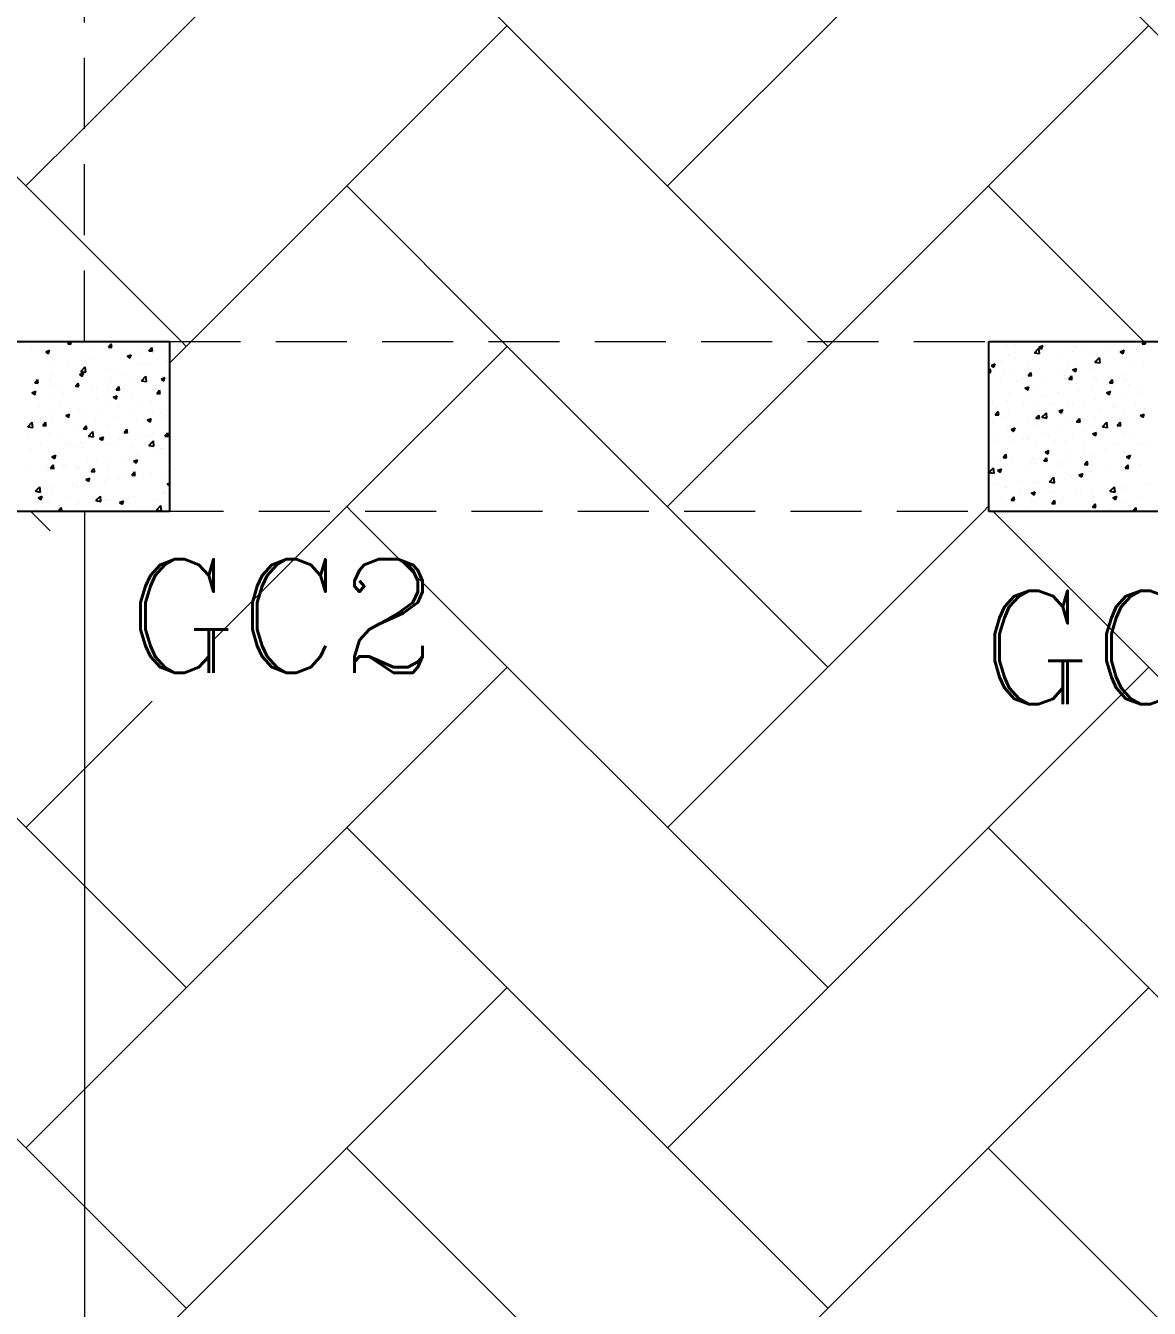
# Model space of a CAD drawing. Header units: millimetres. Extents: x 331487 to 517269, y 198509 to 399936.
# Drawn here: x 411241 to 413223, y 367043 to 369306 of the extents above; entities that cross this region are included whole.
import ezdxf

# ---------------------------------------------------------------- set-up
doc = ezdxf.new("R2010")
doc.units = ezdxf.units.MM
doc.header["$MEASUREMENT"] = 0
doc.linetypes.add('DASHED2', pattern=[0.375, 0.25, -0.125])
doc.layers.add('BEAM', color=1, linetype='Continuous', lineweight=5)
doc.layers.add('COLUMN', color=6, linetype='Continuous')
doc.styles.add('RC', font='romanc.shx', dxfattribs={"height": 200})

msp = doc.modelspace()

# ---------------------------------------------------------------- linework, layer by layer
at = {"layer": 'BEAM', "linetype": 'DASHED2', "ltscale": 500}
for p, q in [((411345.1, 368749), (411345.1, 371109)), ((411495.1, 368749), (412940.1, 368749)), ((413090.1, 368449), (411495.1, 368449))]:
    msp.add_line(p, q, dxfattribs=at)
at = {"layer": 'BEAM', "color": 253, "linetype": 'Continuous', "ltscale": 750}
for p, q in [((411345.1, 369126.5), (412090.3, 369871.7)), ((412373.1, 369023.2), (413221.7, 369871.7)), ((412647.3, 368749), (411807.4, 369588.9)), ((413580.4, 368947.3), (412938.8, 369588.9)), ((411533.3, 368749), (412090.3, 369306)), ((412664.7, 368749), (413221.7, 369306)), ((411345.1, 368919.8), (411045.1, 369219.8)), ((411241.8, 369023.2), (411345.1, 369126.5)), ((412081.6, 368749), (411807.4, 369023.2)), ((413213, 368749), (412938.8, 369023.2)), ((411515.9, 368749), (411345.1, 368919.8)), ((411495.1, 368710.8), (411533.3, 368749)), ((411524.6, 368740.3), (411515.9, 368749)), ((411799, 368449), (412090.3, 368740.3)), ((412381.6, 368449), (412081.6, 368749)), ((412373.1, 368457.5), (412664.7, 368749)), ((412656, 368740.3), (412647.3, 368749)), ((411284.7, 368414.6), (411250.2, 368449)), ((411570.9, 368221), (411799, 368449)), ((411815.9, 368449), (411807.4, 368457.5)), ((412656, 367609), (411815.9, 368449)), ((412373.1, 367891.8), (412930.4, 368449)), ((412656, 368174.6), (412381.6, 368449)), ((412930.4, 368449), (412940.1, 368458.8)), ((412940.1, 368456.2), (412938.8, 368457.5)), ((413787.3, 367609), (412947.3, 368449)), ((411345.1, 367429.5), (412090.3, 368174.6)), ((412373.1, 367326.1), (413221.7, 368174.6)), ((411345.1, 367995.1), (411464.5, 368114.6)), ((411345.1, 367788.5), (411045.1, 368088.4)), ((411241.8, 367891.8), (411345.1, 367995.1)), ((412656, 367043.3), (411807.4, 367891.8)), ((413787.3, 367043.3), (412938.8, 367891.8)), ((411524.6, 367609), (411345.1, 367788.5)), ((411345.1, 366863.8), (412090.3, 367609)), ((412373.1, 366760.4), (413221.7, 367609)), ((411345.1, 367222.8), (411045.1, 367522.7)), ((411241.8, 367326.1), (411345.1, 367429.5)), ((412656, 366477.6), (411807.4, 367326.1)), ((413787.3, 366477.6), (412938.8, 367326.1)), ((411524.6, 367043.3), (411345.1, 367222.8))]:
    msp.add_line(p, q, dxfattribs=at)
at = {"layer": 'BEAM', "ltscale": 750}
msp.add_line((411345.1, 368449), (411345.1, 365537.6), dxfattribs=at)
at = {"layer": 'COLUMN'}
for p, q in [((411045.1, 368749), (411495.1, 368749)), ((411495.1, 368749), (411495.1, 368449)), ((412940.1, 368749), (413390.1, 368749)), ((412940.1, 368449), (412940.1, 368749)), ((411495.1, 368449), (411045.1, 368449)), ((413390.1, 368449), (412940.1, 368449))]:
    msp.add_line(p, q, dxfattribs=at)
at = {"layer": 'COLUMN', "color": 2, "linetype": 'Continuous'}
for p, q in [((411251.3, 368737.6), (411251.3, 368737.6)), ((411255.6, 368740.1), (411255.6, 368740.1)), ((411288.5, 368738.9), (411288.5, 368738.9)), ((411315.4, 368745), (411318.7, 368749)), ((411315.4, 368745), (411321.4, 368744.5)), ((411318.8, 368748.4), (411318.8, 368748.4)), ((411321.3, 368744.5), (411320.5, 368749)), ((411346.8, 368748.9), (411346.8, 368748.9)), ((411387.1, 368738.7), (411391.9, 368744.5)), ((411387.1, 368738.7), (411393.1, 368738.2)), ((411393.1, 368738.2), (411391.9, 368744.5)), ((411441.6, 368742.2), (411441.6, 368742.2)), ((411458.8, 368732.5), (411463.6, 368738.2)), ((411464.8, 368731.9), (411463.6, 368738.2)), ((412970.4, 368743.9), (412970.4, 368743.9)), ((412986.2, 368744.4), (412986.2, 368744.4)), ((413020.3, 368729.1), (413028.1, 368737.2)), ((413027.9, 368738.9), (413034.9, 368741.6)), ((413027.9, 368738.9), (413032.8, 368735.5)), ((413029.2, 368727.7), (413028.1, 368737.2)), ((413032.8, 368735.5), (413034.9, 368741.6)), ((413039.5, 368742.1), (413039.5, 368742.1)), ((413081.6, 368740.7), (413081.6, 368740.7)), ((413092.9, 368739.9), (413092.9, 368739.9)), ((413132.1, 368747.1), (413132.1, 368747.1)), ((413146.3, 368737.6), (413146.3, 368737.6)), ((413150.6, 368740.1), (413150.6, 368740.1)), ((413183.5, 368738.9), (413183.5, 368738.9)), ((413210.4, 368745), (413213.8, 368749)), ((413210.4, 368745), (413216.4, 368744.5)), ((413213.8, 368748.4), (413213.8, 368748.4)), ((413216.4, 368744.5), (413215.5, 368749)), ((411276.6, 368730.9), (411283.6, 368733.6)), ((411276.6, 368730.9), (411281.5, 368727.5)), ((411281.5, 368727.5), (411283.6, 368733.6)), ((411287.8, 368721.3), (411287.8, 368721.3)), ((411304.7, 368735.4), (411304.7, 368735.4)), ((411339.1, 368728.3), (411339.1, 368728.3)), ((411355.4, 368717.3), (411355.4, 368717.3)), ((411358, 368733.1), (411358, 368733.1)), ((411389.6, 368734.7), (411389.6, 368734.7)), ((411411.4, 368730.8), (411411.4, 368730.8)), ((411418.5, 368725.6), (411418.5, 368725.6)), ((411420.3, 368722.9), (411427.3, 368725.6)), ((411420.3, 368722.9), (411425.2, 368719.5)), ((411425.2, 368719.5), (411427.3, 368725.6)), ((411443.6, 368728.9), (411443.6, 368728.9)), ((411458.8, 368732.5), (411464.8, 368731.9)), ((411464.8, 368728.6), (411464.8, 368728.6)), ((411481.4, 368733.9), (411481.4, 368733.9)), ((411491.7, 368716), (411491.7, 368716)), ((412961.7, 368715.2), (412961.7, 368715.2)), ((412978.3, 368726.1), (412978.3, 368726.1)), ((412986.7, 368718.5), (412986.7, 368718.5)), ((413020.3, 368729.1), (413029.2, 368727.7)), ((413024.6, 368723.5), (413024.6, 368723.5)), ((413030.2, 368733.6), (413030.2, 368733.6)), ((413066.9, 368718.9), (413066.9, 368718.9)), ((413087.7, 368731.8), (413087.7, 368731.8)), ((413112.8, 368735.1), (413112.8, 368735.1)), ((413125.2, 368728.9), (413125.2, 368728.9)), ((413127, 368712.6), (413134.8, 368720.7)), ((413130.9, 368713.8), (413130.9, 368713.8)), ((413135.9, 368711.2), (413134.8, 368720.7)), ((413171.6, 368730.9), (413178.6, 368733.6)), ((413171.6, 368730.9), (413176.6, 368727.5)), ((413176.6, 368727.5), (413178.6, 368733.6)), ((413182.8, 368721.3), (413182.8, 368721.3)), ((413199.7, 368735.4), (413199.7, 368735.4)), ((411292.5, 368709), (411292.5, 368709)), ((411317.5, 368712.3), (411317.5, 368712.3)), ((411336.2, 368690.6), (411343.2, 368693.3)), ((411337.9, 368695), (411337.9, 368695)), ((411338.7, 368696), (411346.5, 368704.1)), ((411338.7, 368696), (411347.6, 368694.6)), ((411341.2, 368687.3), (411343.2, 368693.3)), ((411347.6, 368694.6), (411346.5, 368704.1)), ((411388.4, 368701.4), (411388.4, 368701.4)), ((411401, 368699.3), (411401, 368699.3)), ((411440.3, 368708.9), (411440.3, 368708.9)), ((411455.1, 368694.4), (411455.1, 368694.4)), ((411459.3, 368709.3), (411459.3, 368709.3)), ((412940.1, 368698.2), (412942.2, 368700.6)), ((412940.1, 368694.7), (412943.3, 368694.4)), ((412943.3, 368694.4), (412942.2, 368700.6)), ((412943.8, 368706.6), (412950.9, 368709.3)), ((412943.8, 368706.6), (412948.8, 368703.3)), ((412948.8, 368703.3), (412950.8, 368709.3)), ((412950.3, 368698.9), (412950.3, 368698.9)), ((412966.7, 368693.3), (412966.7, 368693.3)), ((412977.1, 368692.9), (412977.1, 368692.9)), ((413008.6, 368708.9), (413008.6, 368708.9)), ((413009.1, 368688.6), (413013.9, 368694.4)), ((413015.1, 368688.1), (413013.9, 368694.4)), ((413029, 368700.4), (413029, 368700.4)), ((413061.4, 368692.4), (413061.4, 368692.4)), ((413080.3, 368707.4), (413080.3, 368707.4)), ((413086.5, 368695.7), (413086.5, 368695.7)), ((413087.6, 368698.6), (413094.6, 368701.3)), ((413087.6, 368698.6), (413092.5, 368695.3)), ((413092.5, 368695.3), (413094.6, 368701.3)), ((413124.3, 368700.7), (413124.3, 368700.7)), ((413127, 368712.5), (413135.9, 368711.2)), ((413187.5, 368709), (413187.5, 368709)), ((413212.5, 368712.3), (413212.5, 368712.3)), ((411252.9, 368673.1), (411252.9, 368673.1)), ((411257.5, 368676.1), (411262.3, 368681.8)), ((411257.5, 368676.1), (411263.5, 368675.5)), ((411263.5, 368675.5), (411262.3, 368681.8)), ((411266.2, 368669.6), (411266.2, 368669.6)), ((411284.4, 368679.2), (411284.4, 368679.2)), ((411285.2, 368684.3), (411285.2, 368684.3)), ((411286.5, 368688), (411286.5, 368688)), ((411291.2, 368672.9), (411291.2, 368672.9)), ((411306.3, 368670.8), (411306.3, 368670.8)), ((411329.1, 368677.8), (411329.1, 368677.8)), ((411329.2, 368669.8), (411334.1, 368675.5)), ((411329.2, 368669.8), (411335.2, 368669.3)), ((411335.2, 368669.3), (411334.1, 368675.5)), ((411336.2, 368690.6), (411341.2, 368687.3)), ((411338.6, 368682), (411338.6, 368682)), ((411342.7, 368689.2), (411342.7, 368689.2)), ((411359.7, 368668.6), (411359.7, 368668.6)), ((411392, 368679.7), (411392, 368679.7)), ((411392.2, 368686.2), (411392.2, 368686.2)), ((411401, 368663.5), (411405.8, 368669.3)), ((411406.9, 368663), (411405.8, 368669.3)), ((411417.3, 368689.5), (411417.3, 368689.5)), ((411425, 368677.3), (411425, 368677.3)), ((411439.1, 368675.7), (411439.1, 368675.7)), ((411445.3, 368677.5), (411445.3, 368677.5)), ((411445.4, 368679.4), (411453.2, 368687.6)), ((411445.4, 368679.4), (411454.3, 368678.1)), ((411454.3, 368678.1), (411453.2, 368687.6)), ((411480, 368682.6), (411487, 368685.3)), ((411480, 368682.6), (411484.9, 368679.3)), ((411483.3, 368687.3), (411483.3, 368687.3)), ((411484.9, 368679.3), (411487, 368685.3)), ((411490.5, 368682.7), (411490.5, 368682.7)), ((412960.4, 368679.1), (412960.4, 368679.1)), ((412987.8, 368679.8), (412987.8, 368679.8)), ((412998.3, 368684.1), (412998.3, 368684.1)), ((413003.5, 368666.4), (413010.5, 368669.1)), ((413008.5, 368663), (413010.5, 368669.1)), ((413009.1, 368688.6), (413015.1, 368688.1)), ((413020.1, 368691), (413020.1, 368691)), ((413041.2, 368677.6), (413041.2, 368677.6)), ((413073.5, 368688.8), (413073.5, 368688.8)), ((413079.1, 368674.1), (413079.1, 368674.1)), ((413080.8, 368682.3), (413085.6, 368688.1)), ((413080.8, 368682.3), (413086.8, 368681.8)), ((413086.8, 368681.8), (413085.6, 368688.1)), ((413094.5, 368675.3), (413094.5, 368675.3)), ((413121.1, 368669.2), (413121.1, 368669.2)), ((413126.8, 368686.5), (413126.8, 368686.5)), ((413129.6, 368680.5), (413129.6, 368680.5)), ((413147.9, 368673.1), (413147.9, 368673.1)), ((413152.5, 368676.1), (413157.4, 368681.8)), ((413152.5, 368676.1), (413158.5, 368675.5)), ((413158.5, 368675.5), (413157.4, 368681.8)), ((413161.2, 368669.6), (413161.2, 368669.6)), ((413179.4, 368679.2), (413179.4, 368679.2)), ((413180.2, 368684.3), (413180.2, 368684.3)), ((413181.6, 368688), (413181.6, 368688)), ((413186.2, 368672.9), (413186.2, 368672.9)), ((413201.3, 368670.8), (413201.3, 368670.8)), ((411250, 368647.3), (411250, 368647.3)), ((411252.2, 368658.4), (411259.2, 368661.1)), ((411252.2, 368658.4), (411257.2, 368655)), ((411257.2, 368655), (411259.2, 368661.1)), ((411285.3, 368654.7), (411285.3, 368654.7)), ((411308.3, 368657.3), (411308.3, 368657.3)), ((411336.7, 368661.8), (411336.7, 368661.8)), ((411365.9, 368646.7), (411365.9, 368646.7)), ((411366.7, 368667.3), (411366.7, 368667.3)), ((411387.2, 368668.2), (411387.2, 368668.2)), ((411391, 368650), (411391, 368650)), ((411395.9, 368650.4), (411402.9, 368653.1)), ((411395.9, 368650.4), (411400.9, 368647)), ((411400.9, 368647), (411402.9, 368653.1)), ((411401, 368663.5), (411407, 368663)), ((411413, 368666.3), (411413, 368666.3)), ((411428.8, 368655), (411428.8, 368655)), ((411466.4, 368664.1), (411466.4, 368664.1)), ((411472.7, 368657.2), (411477.5, 368663)), ((411472.7, 368657.2), (411478.7, 368656.7)), ((411478.7, 368656.7), (411477.5, 368663)), ((411489.3, 368649.4), (411489.3, 368649.4)), ((411492, 368663.3), (411492, 368663.3)), ((412975.8, 368659.6), (412975.8, 368659.6)), ((413003.5, 368666.4), (413008.5, 368663)), ((413004.4, 368649.2), (413004.4, 368649.2)), ((413027.8, 368667.1), (413027.8, 368667.1)), ((413035.1, 368653), (413035.1, 368653)), ((413060.2, 368656.3), (413060.2, 368656.3)), ((413062.8, 368659.2), (413062.8, 368659.2)), ((413098, 368661.2), (413098, 368661.2)), ((413128.4, 368647.2), (413128.4, 368647.2)), ((413145, 368647.3), (413145, 368647.3)), ((413147.3, 368658.4), (413154.3, 368661.1)), ((413147.3, 368658.4), (413152.2, 368655)), ((413152.2, 368655), (413154.2, 368661.1)), ((413180.4, 368654.7), (413180.4, 368654.7)), ((413203.4, 368657.3), (413203.4, 368657.3)), ((411264.9, 368633.4), (411264.9, 368633.4)), ((411265.3, 368633.4), (411265.3, 368633.4)), ((411302.8, 368638.4), (411302.8, 368638.4)), ((411318.7, 368631.2), (411318.7, 368631.2)), ((411335.5, 368628.5), (411335.5, 368628.5)), ((411372.1, 368628.9), (411372.1, 368628.9)), ((411386, 368634.9), (411386, 368634.9)), ((411404.8, 368632.3), (411404.8, 368632.3)), ((411425.4, 368626.7), (411425.4, 368626.7)), ((411437.9, 368642.4), (411437.9, 368642.4)), ((411463.2, 368642.3), (411463.2, 368642.3)), ((411465.7, 368623.9), (411465.7, 368623.9)), ((411478.8, 368624.4), (411478.8, 368624.4)), ((411490.7, 368627.2), (411490.7, 368627.2)), ((412946.1, 368639.2), (412946.1, 368639.2)), ((412946.8, 368642.4), (412946.8, 368642.4)), ((412951.2, 368619.7), (412956.1, 368625.4)), ((412957.2, 368619.1), (412956.1, 368625.4)), ((412972, 368644.6), (412972, 368644.6)), ((412974.6, 368626.3), (412974.6, 368626.3)), ((413000.2, 368640.2), (413000.2, 368640.2)), ((413026.6, 368633.8), (413026.6, 368633.8)), ((413028.4, 368627.2), (413028.4, 368627.2)), ((413033.5, 368615.1), (413041.3, 368623.3)), ((413053.6, 368637.9), (413053.6, 368637.9)), ((413063.2, 368626.1), (413070.2, 368628.8)), ((413063.2, 368626.1), (413068.2, 368622.8)), ((413068.2, 368622.8), (413070.2, 368628.8)), ((413077.9, 368640.8), (413077.9, 368640.8)), ((413086.7, 368637.3), (413086.7, 368637.3)), ((413106.9, 368635.7), (413106.9, 368635.7)), ((413134.9, 368630.1), (413134.9, 368630.1)), ((413159.9, 368633.4), (413159.9, 368633.4)), ((413160.3, 368633.4), (413160.3, 368633.4)), ((413197.8, 368638.4), (413197.8, 368638.4)), ((413213.7, 368631.2), (413213.7, 368631.2)), ((411245.2, 368598.6), (411253, 368606.7)), ((411254.1, 368597.2), (411253, 368606.7)), ((411271.4, 368600.8), (411276.2, 368606.6)), ((411271.4, 368600.8), (411277.4, 368600.3)), ((411277.4, 368600.3), (411276.2, 368606.6)), ((411284.1, 368621.4), (411284.1, 368621.4)), ((411288.2, 368612.3), (411288.2, 368612.3)), ((411311.9, 368618.1), (411318.9, 368620.8)), ((411311.9, 368618.1), (411316.9, 368614.8)), ((411316.9, 368614.8), (411318.9, 368620.8)), ((411339.6, 368607.3), (411339.6, 368607.3)), ((411346.5, 368622.3), (411346.5, 368622.3)), ((411364.6, 368610.6), (411364.6, 368610.6)), ((411384.8, 368601.6), (411384.8, 368601.6)), ((411402.5, 368615.6), (411402.5, 368615.6)), ((411436.7, 368609.1), (411436.7, 368609.1)), ((411455.6, 368610.1), (411462.6, 368612.8)), ((411455.6, 368610.1), (411460.6, 368606.7)), ((411460.6, 368606.7), (411462.6, 368612.8)), ((411488, 368616.1), (411488, 368616.1)), ((412945.7, 368605.2), (412945.7, 368605.2)), ((412951.2, 368619.7), (412957.2, 368619.2)), ((412970.1, 368617.2), (412970.1, 368617.2)), ((413008.8, 368613.5), (413008.8, 368613.5)), ((413023, 368613.4), (413027.8, 368619.1)), ((413023, 368613.4), (413029, 368612.9)), ((413028.9, 368612.9), (413027.8, 368619.1)), ((413033.5, 368615.1), (413042.4, 368613.7)), ((413033.9, 368616.8), (413033.9, 368616.8)), ((413042.4, 368613.7), (413041.3, 368623.2)), ((413071.7, 368621.8), (413071.7, 368621.8)), ((413076.7, 368607.5), (413076.7, 368607.5)), ((413094.7, 368607.1), (413099.5, 368612.9)), ((413094.7, 368607.1), (413100.7, 368606.6)), ((413100.7, 368606.6), (413099.5, 368612.9)), ((413124.9, 368602.3), (413124.9, 368602.3)), ((413127.2, 368613.9), (413127.2, 368613.9)), ((413140.3, 368598.6), (413148.1, 368606.7)), ((413149.2, 368597.2), (413148, 368606.7)), ((413166.4, 368600.8), (413171.2, 368606.6)), ((413166.4, 368600.8), (413172.4, 368600.3)), ((413172.4, 368600.3), (413171.2, 368606.6)), ((413179.1, 368621.4), (413179.1, 368621.4)), ((413183.2, 368612.3), (413183.2, 368612.3)), ((413206.9, 368618.1), (413213.9, 368620.8)), ((413206.9, 368618.1), (413211.9, 368614.8)), ((413211.9, 368614.8), (413213.9, 368620.8)), ((411245.2, 368598.6), (411254.1, 368597.2)), ((411245.8, 368582.3), (411245.8, 368582.3)), ((411276.5, 368599), (411276.5, 368599)), ((411282.9, 368588.1), (411282.9, 368588.1)), ((411299.2, 368580.1), (411299.2, 368580.1)), ((411334.2, 368595.2), (411334.2, 368595.2)), ((411343.1, 368594.6), (411347.9, 368600.3)), ((411343.1, 368594.6), (411349.1, 368594.1)), ((411349.1, 368594), (411347.9, 368600.3)), ((411352, 368582), (411359.8, 368590.2)), ((411352, 368582), (411360.8, 368580.6)), ((411360.8, 368580.6), (411359.7, 368590.1)), ((411371.6, 368577.8), (411378.6, 368580.5)), ((411376.6, 368574.5), (411378.6, 368580.5)), ((411414.8, 368588.3), (411419.7, 368594)), ((411414.8, 368588.3), (411420.8, 368587.8)), ((411420.8, 368587.8), (411419.7, 368594)), ((411439.4, 368584.4), (411439.4, 368584.4)), ((411459, 368582.6), (411459, 368582.6)), ((411464.4, 368587.7), (411464.4, 368587.7)), ((411486.6, 368582), (411491.4, 368587.8)), ((411486.6, 368582), (411492.6, 368581.5)), ((411486.8, 368582.8), (411486.8, 368582.8)), ((411492.6, 368581.5), (411491.4, 368587.8)), ((412973.4, 368593), (412973.4, 368593)), ((412979.2, 368593.9), (412986.2, 368596.6)), ((412979.2, 368593.9), (412984.2, 368590.5)), ((412980.7, 368589.1), (412980.7, 368589.1)), ((412984.2, 368590.5), (412986.2, 368596.6)), ((413008.3, 368582.2), (413008.3, 368582.2)), ((413025.3, 368600.5), (413025.3, 368600.5)), ((413034.1, 368586.8), (413034.1, 368586.8)), ((413045.4, 368582.4), (413045.4, 368582.4)), ((413066.6, 368592.3), (413066.6, 368592.3)), ((413087.5, 368584.6), (413087.5, 368584.6)), ((413108.6, 368590.7), (413108.6, 368590.7)), ((413122.9, 368585.9), (413129.9, 368588.5)), ((413122.9, 368585.9), (413127.9, 368582.5)), ((413126, 368580.6), (413126, 368580.6)), ((413127.9, 368582.5), (413129.9, 368588.5)), ((413133.6, 368594), (413133.6, 368594)), ((413140.3, 368598.6), (413149.2, 368597.2)), ((413140.8, 368582.3), (413140.8, 368582.3)), ((413171.5, 368599), (413171.5, 368599)), ((413177.9, 368588.1), (413177.9, 368588.1)), ((413194.2, 368580.1), (413194.2, 368580.1)), ((411250.1, 368559.5), (411250.1, 368559.5)), ((411266.9, 368568.9), (411266.9, 368568.9)), ((411313.3, 368567.8), (411313.3, 368567.8)), ((411320.3, 368566.6), (411320.3, 368566.6)), ((411333, 368561.9), (411333, 368561.9)), ((411338.3, 368571.1), (411338.3, 368571.1)), ((411342.4, 368562.6), (411342.4, 368562.6)), ((411352.6, 368577.8), (411352.6, 368577.8)), ((411371.6, 368577.8), (411376.6, 368574.5)), ((411373.7, 368564.4), (411373.7, 368564.4)), ((411376.2, 368576.1), (411376.2, 368576.1)), ((411383.5, 368568.3), (411383.5, 368568.3)), ((411400.7, 368572.6), (411400.7, 368572.6)), ((411406, 368575.6), (411406, 368575.6)), ((411427.1, 368562.1), (411427.1, 368562.1)), ((411435.5, 368575.8), (411435.5, 368575.8)), ((411458.7, 368565.5), (411466.5, 368573.6)), ((411458.7, 368565.5), (411467.6, 368564.1)), ((411459.4, 368573.3), (411459.4, 368573.3)), ((411467.6, 368564.1), (411466.5, 368573.6)), ((411480.4, 368559.9), (411480.4, 368559.9)), ((411483, 368560.7), (411483, 368560.7)), ((412948.4, 368577.9), (412948.4, 368577.9)), ((412950, 368572.2), (412950, 368572.2)), ((412972.2, 368559.7), (412972.2, 368559.7)), ((412982.5, 368574.1), (412982.5, 368574.1)), ((413001.8, 368575.7), (413001.8, 368575.7)), ((413007.5, 368577.4), (413007.5, 368577.4)), ((413024.1, 368567.2), (413024.1, 368567.2)), ((413038.9, 368553.6), (413045.9, 368556.3)), ((413043.9, 368550.2), (413045.9, 368556.3)), ((413055.2, 368573.4), (413055.2, 368573.4)), ((413075.5, 368574.2), (413075.5, 368574.2)), ((413108.6, 368571.2), (413108.6, 368571.2)), ((413145.2, 368559.5), (413145.2, 368559.5)), ((413161.9, 368568.9), (413161.9, 368568.9)), ((413208.3, 368567.8), (413208.3, 368567.8)), ((413215.3, 368566.6), (413215.3, 368566.6)), ((411281.7, 368554.8), (411281.7, 368554.8)), ((411284.1, 368552.6), (411284.1, 368552.6)), ((411287.6, 368545.6), (411294.6, 368548.3)), ((411287.6, 368545.6), (411292.6, 368542.2)), ((411292.6, 368542.2), (411294.6, 368548.3)), ((411349.9, 368536.7), (411349.9, 368536.7)), ((411366.4, 368540.7), (411366.4, 368540.7)), ((411382.3, 368535), (411382.3, 368535)), ((411413.1, 368545), (411413.1, 368545)), ((411424.7, 368550.7), (411424.7, 368550.7)), ((411431.3, 368537.6), (411438.3, 368540.3)), ((411431.3, 368537.6), (411436.3, 368534.2)), ((411434.3, 368542.5), (411434.3, 368542.5)), ((411436.3, 368534.2), (411438.3, 368540.3)), ((411438.1, 368548.3), (411438.1, 368548.3)), ((411476, 368553.3), (411476, 368553.3)), ((411485.6, 368549.5), (411485.6, 368549.5)), ((412956.2, 368534.6), (412956.2, 368534.6)), ((412960.8, 368538.3), (412960.8, 368538.3)), ((412965.1, 368544.5), (412969.9, 368550.2)), ((412965.1, 368544.5), (412971.1, 368543.9)), ((412971.1, 368543.9), (412969.9, 368550.2)), ((412981.2, 368537.9), (412981.2, 368537.9)), ((413014.2, 368536), (413014.2, 368536)), ((413019.1, 368542.9), (413019.1, 368542.9)), ((413022.9, 368533.9), (413022.9, 368533.9)), ((413036.8, 368538.2), (413041.7, 368543.9)), ((413036.8, 368538.2), (413042.8, 368537.7)), ((413038.9, 368553.6), (413043.9, 368550.2)), ((413042.8, 368537.6), (413041.7, 368543.9)), ((413067.6, 368533.8), (413067.6, 368533.8)), ((413074.3, 368540.9), (413074.3, 368540.9)), ((413082.3, 368551.2), (413082.3, 368551.2)), ((413107.3, 368554.5), (413107.3, 368554.5)), ((413108.6, 368531.9), (413113.4, 368537.6)), ((413114.5, 368531.4), (413113.4, 368537.6)), ((413120.8, 368542.6), (413120.8, 368542.6)), ((413124.8, 368547.3), (413124.8, 368547.3)), ((413176.7, 368554.8), (413176.7, 368554.8)), ((413179.1, 368552.6), (413179.1, 368552.6)), ((413182.6, 368545.6), (413189.6, 368548.3)), ((413182.6, 368545.6), (413187.6, 368542.2)), ((413187.6, 368542.2), (413189.6, 368548.3)), ((411249.7, 368520.6), (411249.7, 368520.6)), ((411279.3, 368529.2), (411279.3, 368529.2)), ((411280.5, 368521.6), (411280.5, 368521.6)), ((411285.3, 368525.6), (411290.1, 368531.4)), ((411285.3, 368525.6), (411291.3, 368525.1)), ((411287, 368528.4), (411287, 368528.4)), ((411291.2, 368525.1), (411290.1, 368531.4)), ((411308, 368530.6), (411308, 368530.6)), ((411312, 368531.7), (411312, 368531.7)), ((411331.8, 368528.6), (411331.8, 368528.6)), ((411332.7, 368527), (411332.7, 368527)), ((411357, 368519.4), (411361.8, 368525.1)), ((411357, 368519.4), (411363, 368518.8)), ((411363, 368518.8), (411361.8, 368525.1)), ((411386.1, 368524.7), (411386.1, 368524.7)), ((411428.7, 368513.1), (411433.5, 368518.8)), ((411428.7, 368513.1), (411434.7, 368512.6)), ((411434.7, 368512.5), (411433.5, 368518.8)), ((411439.5, 368522.5), (411439.5, 368522.5)), ((411449.7, 368513.8), (411449.7, 368513.8)), ((411462.9, 368515.7), (411462.9, 368515.7)), ((411484.4, 368516.2), (411484.4, 368516.2)), ((411492.8, 368520.2), (411492.8, 368520.2)), ((412940.1, 368517.8), (412947.9, 368525.8)), ((412940.1, 368517.7), (412949, 368516.3)), ((412945.8, 368512.6), (412945.8, 368512.6)), ((412949, 368516.3), (412947.9, 368525.8)), ((412954.9, 368521.4), (412961.9, 368524)), ((412954.9, 368521.4), (412959.9, 368518)), ((412959.8, 368518), (412961.9, 368524)), ((412971, 368526.4), (412971, 368526.4)), ((413004.2, 368522.6), (413004.2, 368522.6)), ((413056, 368511.8), (413056, 368511.8)), ((413062.5, 368532.6), (413062.5, 368532.6)), ((413081, 368515.1), (413081, 368515.1)), ((413086.4, 368510.6), (413086.4, 368510.6)), ((413098.6, 368513.3), (413105.6, 368516)), ((413098.6, 368513.3), (413103.6, 368510)), ((413103.6, 368510), (413105.6, 368516)), ((413108.6, 368531.9), (413114.6, 368531.4)), ((413118.9, 368520.1), (413118.9, 368520.1)), ((413121, 368531.5), (413121, 368531.5)), ((413123.6, 368514.1), (413123.6, 368514.1)), ((413144.8, 368520.6), (413144.8, 368520.6)), ((413174.3, 368529.2), (413174.3, 368529.2)), ((413175.5, 368521.6), (413175.5, 368521.6)), ((413180.3, 368525.6), (413185.1, 368531.4)), ((413180.3, 368525.6), (413186.3, 368525.1)), ((413182, 368528.4), (413182, 368528.4)), ((413186.3, 368525.1), (413185.1, 368531.4)), ((413203.1, 368530.6), (413203.1, 368530.6)), ((413207.1, 368531.7), (413207.1, 368531.7)), ((411258.5, 368484.6), (411266.3, 368492.7)), ((411260.7, 368488.9), (411260.7, 368488.9)), ((411267.4, 368483.2), (411266.3, 368492.7)), ((411279.3, 368488.3), (411279.3, 368488.3)), ((411285.7, 368492.2), (411285.7, 368492.2)), ((411323.6, 368497.2), (411323.6, 368497.2)), ((411330.6, 368495.3), (411330.6, 368495.3)), ((411346.2, 368495.7), (411346.2, 368495.7)), ((411347.3, 368505.3), (411354.3, 368508)), ((411347.3, 368505.3), (411352.2, 368502)), ((411352.2, 368502), (411354.3, 368508)), ((411381.1, 368501.7), (411381.1, 368501.7)), ((411386.8, 368505.5), (411386.8, 368505.5)), ((411404.6, 368505.7), (411404.6, 368505.7)), ((411411.8, 368508.8), (411411.8, 368508.8)), ((411433, 368509.2), (411433, 368509.2)), ((411491, 368497.3), (411495.1, 368498.9)), ((411491, 368497.3), (411495.1, 368494.5)), ((412954.9, 368498.5), (412954.9, 368498.5)), ((412969.8, 368493.1), (412969.8, 368493.1)), ((412969.8, 368490.6), (412969.8, 368490.6)), ((412992.8, 368503.5), (412992.8, 368503.5)), ((413021.7, 368500.6), (413021.7, 368500.6)), ((413028.1, 368500.6), (413028.1, 368500.6)), ((413046.8, 368501.2), (413054.6, 368509.3)), ((413046.8, 368501.2), (413055.7, 368499.8)), ((413055.7, 368499.8), (413054.6, 368509.3)), ((413073, 368507.7), (413073, 368507.7)), ((413153.5, 368484.6), (413161.3, 368492.7)), ((413155.7, 368488.9), (413155.7, 368488.9)), ((413162.4, 368483.2), (413161.3, 368492.7)), ((413174.3, 368488.3), (413174.3, 368488.3)), ((413180.8, 368492.2), (413180.8, 368492.2)), ((413218.6, 368497.2), (413218.6, 368497.2)), ((411258.5, 368484.6), (411267.4, 368483.2)), ((411259.8, 368478.1), (411259.8, 368478.1)), ((411263.3, 368473.1), (411270.3, 368475.8)), ((411263.3, 368473.1), (411268.2, 368469.7)), ((411268.2, 368469.7), (411270.3, 368475.8)), ((411287.9, 368485.6), (411287.9, 368485.6)), ((411313.2, 368475.9), (411313.2, 368475.9)), ((411360.4, 368466.1), (411360.4, 368466.1)), ((411365.2, 368468.1), (411373, 368476.2)), ((411365.2, 368468.1), (411374.1, 368466.7)), ((411366.6, 368473.6), (411366.6, 368473.6)), ((411374.1, 368466.7), (411373, 368476.2)), ((411379.9, 368468.4), (411379.9, 368468.4)), ((411385.5, 368469.4), (411385.5, 368469.4)), ((411407, 368465.1), (411414, 368467.8)), ((411407, 368465.1), (411411.9, 368461.7)), ((411411.9, 368461.7), (411414, 368467.8)), ((411420, 368471.4), (411420, 368471.4)), ((411423.4, 368474.4), (411423.4, 368474.4)), ((411431.8, 368475.9), (411431.8, 368475.9)), ((411473.4, 368469.1), (411473.4, 368469.1)), ((411483.2, 368483), (411483.2, 368483)), ((411486.5, 368482.7), (411486.5, 368482.7)), ((412941.3, 368487.2), (412941.3, 368487.2)), ((412962.4, 368473.7), (412962.4, 368473.7)), ((412979, 368469.2), (412983.8, 368475)), ((412979, 368469.2), (412985, 368468.7)), ((412985, 368468.7), (412983.8, 368475)), ((412994.7, 368484.9), (412994.7, 368484.9)), ((413014.6, 368481.1), (413021.6, 368483.8)), ((413014.6, 368481.1), (413019.5, 368477.7)), ((413015.8, 368471.5), (413015.8, 368471.5)), ((413019.5, 368477.7), (413021.6, 368483.8)), ((413020.5, 368467.3), (413020.5, 368467.3)), ((413029.7, 368472.4), (413029.7, 368472.4)), ((413048.1, 368482.7), (413048.1, 368482.7)), ((413050.7, 368463), (413055.5, 368468.7)), ((413054.7, 368475.6), (413054.7, 368475.6)), ((413056.7, 368462.4), (413055.5, 368468.7)), ((413066.3, 368465.6), (413066.3, 368465.6)), ((413069.2, 368469.2), (413069.2, 368469.2)), ((413071.8, 368474.4), (413071.8, 368474.4)), ((413092.6, 368480.6), (413092.6, 368480.6)), ((413101.5, 368480.4), (413101.5, 368480.4)), ((413122.3, 368480.8), (413122.3, 368480.8)), ((413122.6, 368467), (413122.6, 368467)), ((413124.6, 368475.6), (413124.6, 368475.6)), ((413153.5, 368484.6), (413162.4, 368483.2)), ((413154.9, 368478.1), (413154.9, 368478.1)), ((413158.3, 368473.1), (413165.3, 368475.8)), ((413158.3, 368473.1), (413163.3, 368469.7)), ((413163.2, 368469.7), (413165.3, 368475.8)), ((413182.9, 368485.6), (413182.9, 368485.6)), ((413208.2, 368475.9), (413208.2, 368475.9)), ((411259.4, 368452.8), (411259.4, 368452.8)), ((411278, 368455), (411278, 368455)), ((411280.9, 368464.7), (411280.9, 368464.7)), ((411297.3, 368457.8), (411297.3, 368457.8)), ((411299.1, 368450.4), (411304, 368456.2)), ((411299.1, 368450.4), (411305.1, 368449.9)), ((411305.1, 368449.9), (411304, 368456.1)), ((411329.4, 368462), (411329.4, 368462)), ((411334.3, 368462.5), (411334.3, 368462.5)), ((411375, 368449), (411375.7, 368449.9)), ((411375.8, 368449), (411375.7, 368449.9)), ((411387.7, 368460.2), (411387.7, 368460.2)), ((411441.1, 368457.9), (411441.1, 368457.9)), ((411458.7, 368456), (411458.7, 368456)), ((411471.9, 368451.5), (411480.8, 368450.1)), ((411472, 368451.5), (411479.7, 368459.6)), ((411480.8, 368450.1), (411479.7, 368459.6)), ((411482, 368449.7), (411482, 368449.7)), ((411494.4, 368455.7), (411494.4, 368455.7)), ((412966.5, 368464), (412966.5, 368464)), ((412968.5, 368459.8), (412968.5, 368459.8)), ((413008, 368455.6), (413008, 368455.6)), ((413050.7, 368463), (413056.7, 368462.4)), ((413122.4, 368456.7), (413127.3, 368462.4)), ((413122.4, 368456.7), (413128.4, 368456.2)), ((413128.4, 368456.2), (413127.3, 368462.4)), ((413129.4, 368449.5), (413129.4, 368449.5)), ((413154.4, 368452.8), (413154.4, 368452.8)), ((413173.1, 368455), (413173.1, 368455)), ((413175.9, 368464.7), (413175.9, 368464.7)), ((413192.3, 368457.8), (413192.3, 368457.8)), ((413194.2, 368450.4), (413199, 368456.2)), ((413194.2, 368450.4), (413200.2, 368449.9)), ((413200.2, 368449.9), (413199, 368456.1))]:
    msp.add_line(p, q, dxfattribs=at)

# ---------------------------------------------------------------- texts
at = {"layer": 'COLUMN', "style": 'RC'}
for s, p in [('GC2', (411418.4, 368164.6)), ('GC3', (412924.5, 368109.1))]:
    msp.add_text(s, height=200, dxfattribs=at).set_placement(p)

doc.saveas('drawing.dxf')
